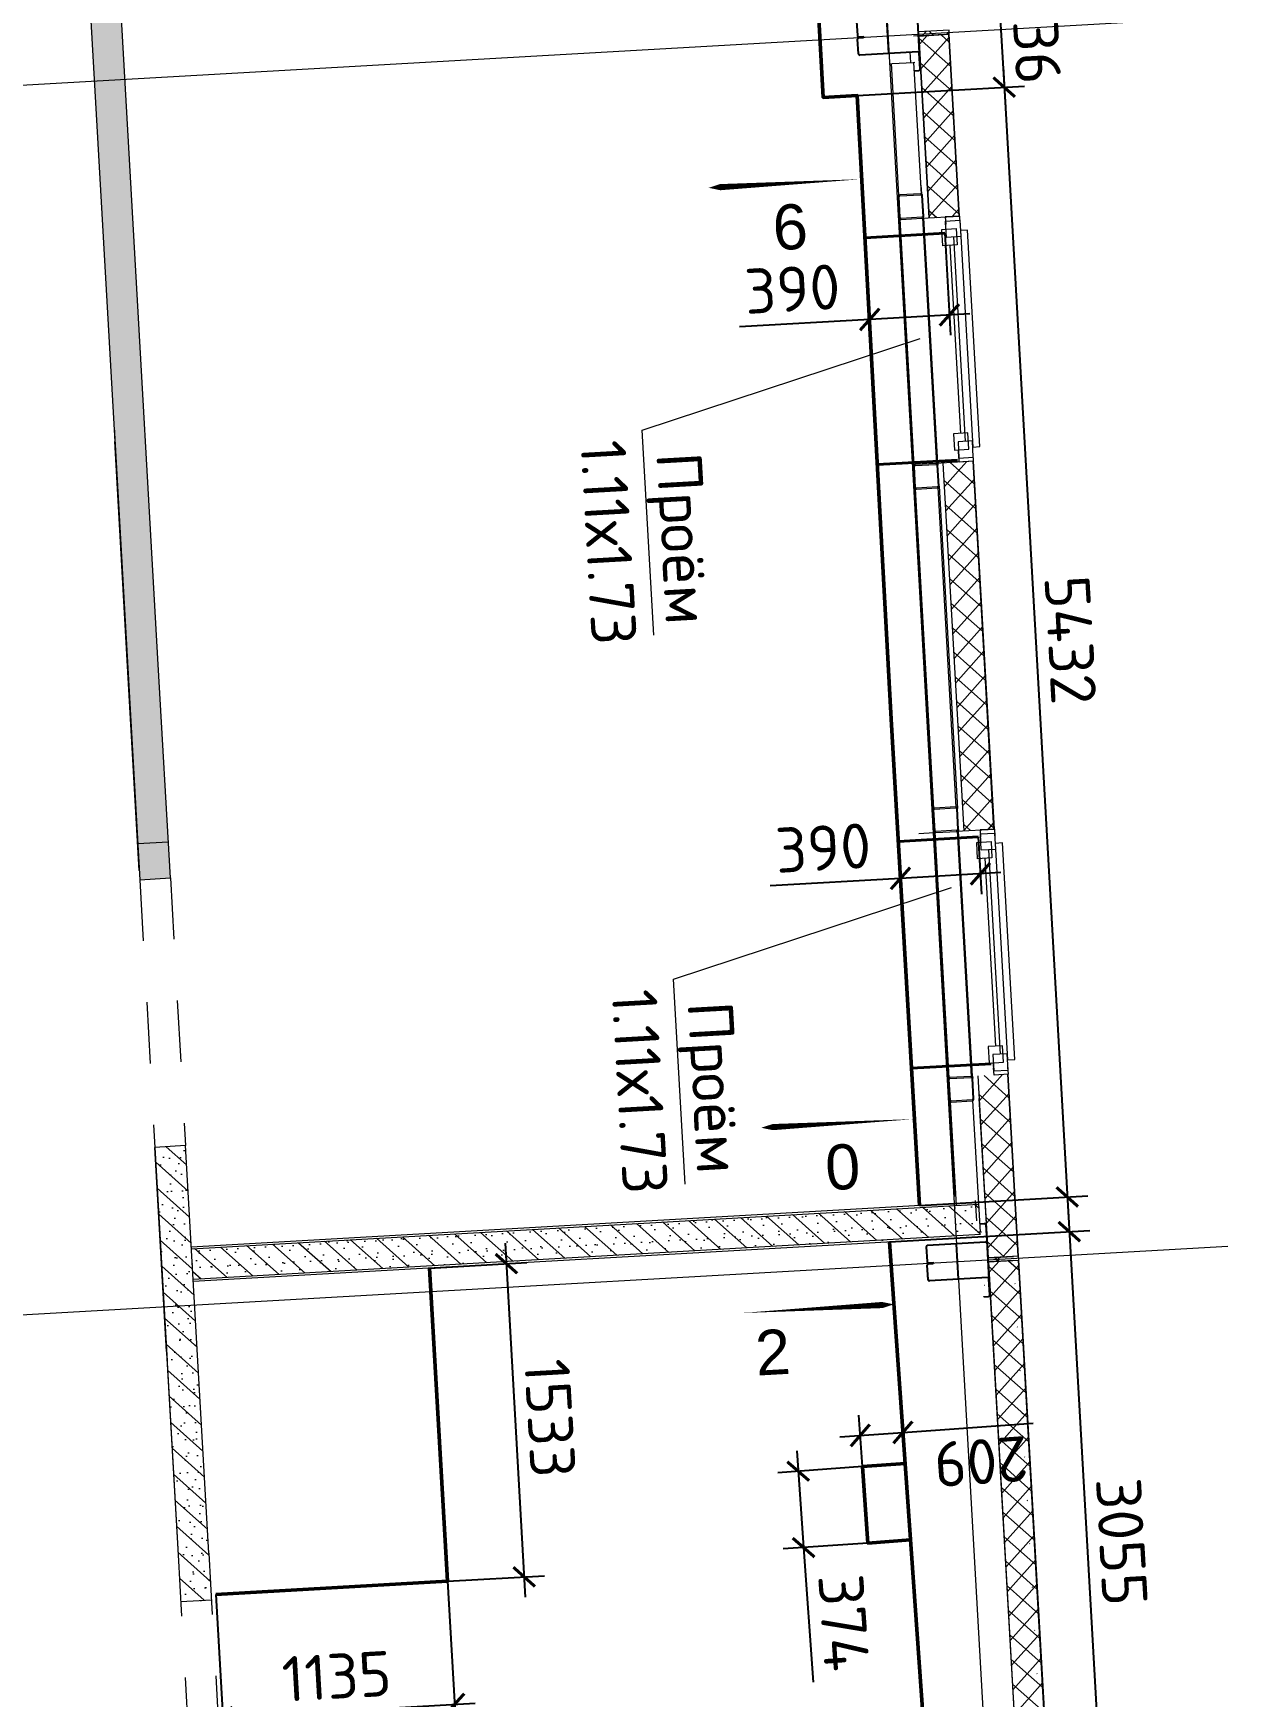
# Model space of a CAD drawing. Header units: metres. Extents: x 107714.6 to 107732.7, y 110796.8 to 110831.
# Drawn here: x 107725.81 to 107731.65, y 110815.1 to 110823.22 of the extents above; entities that cross this region are included whole.
import ezdxf

# ---------------------------------------------------------------- set-up
doc = ezdxf.new("R2010")
doc.units = ezdxf.units.M
doc.header["$PDMODE"] = 35
doc.header["$PDSIZE"] = 0.01
doc.linetypes.add('_ШТР__3__3__Скрыто', pattern=[6, 3, -3])
doc.linetypes.add('GOST2.303 5', pattern=[24, 20, -1.5, 1, -1.5])
doc.layers.add('2023.11.08_В_ОТКЛОНЕНИЯ', color=7, linetype='Continuous')
doc.layers.add('_1-1_ Внутренние стены', color=7, linetype='Continuous')
doc.layers.add('Вспомогательные', color=6, linetype='Continuous', plot=False)
for name, color, linetype, lineweight in [('ГКЛ', 250, 'Continuous', 50), ('ГКЛ_Проект', 250, 'Continuous', 40), ('Оси', 7, 'Continuous', 9), ('Откосы', 250, 'Continuous', 40), ('Перекрытия', 7, 'Continuous', 18), ('Размерные', 45, 'Continuous', 15), ('Стены', 7, 'Continuous', 18), ('Стены разрез', 7, 'Continuous', 5), ('Стены штриховка', 7, 'Continuous', 5)]:
    doc.layers.add(name, color=color, linetype=linetype, lineweight=lineweight)
for name, color, linetype, lineweight, true_color in [('Импосты витража', 7, 'Continuous', 9, 0x004080), ('Каркас несущий', 7, 'Continuous', 18, 0x800040), ('Каркас_Импост', 7, 'Continuous', 9, 0x804000), ('Несущие колонны', 7, 'Continuous', 18, 0x800040), ('Окна', 7, 'Continuous', 9, 0x0080c0), ('Отлив', 7, 'Continuous', 9, 0x008080), ('Скрытые грани', 7, 'Continuous', 18, 0x800040)]:
    doc.layers.add(name, color=color, linetype=linetype, lineweight=lineweight, true_color=true_color)
doc.styles.add('AxeAndPointZ', font='arial.ttf')
doc.styles.add('GOST 2.304 type A', font='isocpeur.ttf')
doc.dimstyles.new('ISO-25', dxfattribs={"dimtxt": 0.22, "dimasz": 0.1, "dimexe": 0.1, "dimexo": 0, "dimgap": 0.06, "dimtad": 1, "dimdec": 0, "dimlfac": 1000, "dimtxsty": 'GOST 2.304 type A', "dimblk": 'ARCHTICK', "dimcen": 2.5, "dimdle": 0.1, "dimadec": 0, "dimazin": 0, "dimtfac": 1, "dimtdec": 0, "dimtmove": 0, "dimatfit": 3, "dimfxl": 1, "dimarcsym": 0})
pattern_1 = [(318.25305, (107716.84471, 110843.499515), (0.05659657, 0.06341789), []), (48.25305, (107716.84471, 110843.499515), (-0.06341789, 0.05659657), [])]

# ---------------------------------------------------------------- blocks, each defined once
blk = doc.blocks.new('102_Окно_1Створка_Ф_ГОСТ23166-99 - 1160х1750_1170_h-1445331-_О__L2_3_900_')
at = {"layer": 'Каркас_Импост', "color": 7, "lineweight": 18}
for p, q in [((-638.1, 475), (-638.1, 405)), ((-638.1, 475), (-603.1, 475)), ((-618.1, 475), (-538.1, 475)), ((-618.1, 405), (-618.1, 475)), ((-618.1, 475), (-538.1, 475)), ((-618.1, 405), (-618.1, 475)), ((-578.1, 385), (-578.1, 455)), ((-578.1, 455), (-498.1, 455)), ((-538.1, 475), (-538.1, 405)), ((-538.1, 475), (-538.1, 455)), ((-538.1, 440), (461.9, 440)), ((-498.1, 455), (-498.1, 385)), ((-498.1, 420), (421.9, 420)), ((421.9, 455), (421.9, 385)), ((501.9, 455), (421.9, 455)), ((541.9, 475), (461.9, 475)), ((461.9, 475), (461.9, 405)), ((461.9, 475), (461.9, 455)), ((541.9, 475), (461.9, 475)), ((501.9, 385), (501.9, 455)), ((561.9, 475), (526.9, 475)), ((541.9, 405), (541.9, 475)), ((541.9, 405), (541.9, 475)), ((561.9, 475), (561.9, 405)), ((-638.1, 405), (-603.1, 405)), ((-538.1, 405), (-618.1, 405)), ((-578.1, 405), (-618.1, 405)), ((-498.1, 385), (-578.1, 385)), ((421.9, 385), (501.9, 385)), ((461.9, 405), (541.9, 405)), ((541.9, 405), (501.9, 405)), ((561.9, 405), (526.9, 405))]:
    blk.add_line(p, q, dxfattribs=at)
at = {"layer": 'Отлив', "color": 7}
for p, q in [((491.9, 510), (-568.1, 510)), ((-568.1, 510), (-568.1, 475)), ((491.9, 475), (491.9, 510)), ((-568.1, 475), (491.9, 475))]:
    blk.add_line(p, q, dxfattribs=at)
blk = doc.blocks.new('243_КолоннаНесущая_Труба_ГОСТ 30245-2003 - 120x120x5-1251907-_О__L2_3_900_')
at = {"layer": 'Несущие колонны', "color": 7, "lineweight": 5}
for p, q in [((-60, 51), (-60, -51)), ((-55, -51), (-55, 51)), ((51, 60), (-51, 60)), ((-51, 55), (51, 55)), ((55, 51), (55, -51)), ((60, -51), (60, 51)), ((51, -55), (-51, -55)), ((-51, -60), (51, -60))]:
    blk.add_line(p, q, dxfattribs=at)
for centre, radius, start, end in [((-51, 51), 9, 90, 180), ((-51, 51), 4, 90, 180), ((51, 51), 9, 0, 90), ((51, 51), 4, 0, 90), ((-51, -51), 9, 180, 270), ((-51, -51), 4, 180, 270), ((51, -51), 4, 270, 0), ((51, -51), 9, 270, 360)]:
    blk.add_arc(centre, radius, start, end, dxfattribs=at)
blk = doc.blocks.new('253_Балка_Труба_ГОСТ 30245-2003 - 120x120x5-1258378-_О__L2_3_900_')
at = {"layer": 'Каркас несущий', "color": 7}
for p, q in [((-811.8, 60), (-2011.8, 60)), ((2188.2, 60), (988.2, 60)), ((2951, 60), (2951, 51)), ((2951, 51), (2951, -51)), ((-2774.6, -51), (-2774.6, -40)), ((-2774.6, -60), (-2774.6, -51)), ((-2011.8, -60), (-811.8, -60)), ((988.2, -60), (2188.2, -60)), ((2951, -51), (2951, -60))]:
    blk.add_line(p, q, dxfattribs=at)
at = {"layer": 'Скрытые грани', "color": 7}
for p, q in [((-2636.8, 55), (-2130.1, 55)), ((-2013.5, 55), (-810.9, 55)), ((-694.2, 55), (869.9, 55)), ((986.5, 55), (2189.9, 55)), ((2306.5, 55), (2951, 55)), ((-2774.6, -55), (-2130.1, -55)), ((-2013.5, -55), (-810.9, -55)), ((-694.2, -55), (869.9, -55)), ((986.5, -55), (2189.9, -55)), ((2306.5, -55), (2951, -55))]:
    blk.add_line(p, q, dxfattribs=at)
blk = doc.blocks.new('Прямоугольный импост - 20х150 мм_Утеплитель_Наружный-1318435-_О__L2_3_900_')
at = {"layer": 'Импосты витража'}
h = blk.add_hatch(dxfattribs=at)
h.set_pattern_fill('FP_17', style=0, pattern_type=2)
h.set_pattern_definition([(315, (-21000, 12200), (60.10408, 60.10408), []), (225, (-21000, 12200), (60.10408, -60.10408), [])])
h.paths.add_polyline_path([(-10, 75), (10, 75), (10, -75), (-10, -75), (-10, 11.3)], flags=0)
at = {"layer": 'Импосты витража', "color": 7, "lineweight": 18}
for p, q in [((-10, 75), (10, 75)), ((-10, -75), (-10, 75)), ((10, 75), (10, -75)), ((10, -75), (-10, -75))]:
    blk.add_line(p, q, dxfattribs=at)
blk = doc.blocks.new('Прямоугольный импост - 20х150 мм_Утеплитель_Наружный-V15-_О__L2_3_900_')
at = {"layer": 'Импосты витража'}
h = blk.add_hatch(dxfattribs=at)
h.set_pattern_fill('FP_18', style=0, pattern_type=2)
h.set_pattern_definition([(315, (-27000, 12200), (60.10408, 60.10408), []), (225, (-27000, 12200), (60.10408, -60.10408), [])])
h.paths.add_polyline_path([(-10, 75), (10, 75), (10, -75), (-10, -75), (-10, 11.3)], flags=0)
at = {"layer": 'Импосты витража', "color": 7, "lineweight": 18}
for p, q in [((-10, 75), (10, 75)), ((-10, -75), (-10, 75)), ((10, 75), (10, -75)), ((10, -75), (-10, -75))]:
    blk.add_line(p, q, dxfattribs=at)
blk = doc.blocks.new('к3')
at = {"color": 0, "linetype": 'ByBlock', "lineweight": -2, "ltscale": 200}
for p, q in [((4147417.8, 542805.7), (4147417.8, 542828.2)), ((4147417.8, 542805.7), (4147420.8, 542805.7)), ((4147420.8, 542805.7), (4147420.8, 542828.2)), ((4147425.8, 542836.2), (4147504.8, 542836.2)), ((4147425.8, 542833.2), (4147504.8, 542833.2)), ((4147509.8, 542828.2), (4147509.8, 542544.2)), ((4147512.8, 542828.2), (4147512.8, 542544.2)), ((4147682.8, 542828.2), (4147682.8, 542544.2)), ((4147685.8, 542828.2), (4147685.8, 542544.2)), ((4147769.8, 542836.2), (4147690.8, 542836.2)), ((4147769.8, 542833.2), (4147690.8, 542833.2)), ((4147774.8, 542805.7), (4147774.8, 542828.2)), ((4147777.8, 542805.7), (4147774.8, 542805.7)), ((4147777.8, 542805.7), (4147777.8, 542828.2)), ((4147517.8, 542539.2), (4147588.8, 542539.2)), ((4147517.8, 542536.2), (4147588.8, 542536.2)), ((4147593.8, 542544.2), (4147593.8, 542566.7)), ((4147593.8, 542566.7), (4147596.8, 542566.7)), ((4147596.8, 542544.2), (4147596.8, 542566.7)), ((4147598.8, 542544.2), (4147598.8, 542566.7)), ((4147601.8, 542566.7), (4147598.8, 542566.7)), ((4147601.8, 542544.2), (4147601.8, 542566.7)), ((4147677.8, 542539.2), (4147606.8, 542539.2)), ((4147677.8, 542536.2), (4147606.8, 542536.2))]:
    blk.add_line(p, q, dxfattribs=at)
for centre, radius, start, end in [((4147425.8, 542828.2), 8, 90, 180), ((4147425.8, 542828.2), 5, 90, 180), ((4147504.8, 542828.2), 8, 0, 90), ((4147504.8, 542828.2), 5, 0, 90), ((4147690.8, 542828.2), 8, 90, 180), ((4147690.8, 542828.2), 5, 90, 180), ((4147769.8, 542828.2), 8, 0, 90), ((4147769.8, 542828.2), 5, 0, 90), ((4147517.8, 542544.2), 8, 180, 270), ((4147517.8, 542544.2), 5, 180, 270), ((4147588.8, 542544.2), 8, 270, 0), ((4147588.8, 542544.2), 5, 270, 0), ((4147606.8, 542544.2), 8, 180, 270), ((4147606.8, 542544.2), 5, 180, 270), ((4147677.8, 542544.2), 5, 270, 0), ((4147677.8, 542544.2), 8, 270, 0)]:
    blk.add_arc(centre, radius, start, end, dxfattribs=at)
at = {"layer": 'Вспомогательные', "color": 0, "ltscale": 10}
for p, q in [((4147690.3, 542836.2), (4147505.3, 542836.2)), ((4147682.8, 542686.2), (4147512.8, 542686.2))]:
    blk.add_line(p, q, dxfattribs=at)
blk = doc.blocks.new('_ArchTick')
at = {"color": 0, "linetype": 'ByBlock', "lineweight": 9, "const_width": 0.15}
blk.add_lwpolyline([(-0.5, -0.5), (0.5, 0.5)], dxfattribs=at)
blk = doc.blocks.new('*D43')
at = {"layer": 'Defpoints', "color": 0, "lineweight": 9, "transparency": 16777216}
for p in [(107729.816, 110823.4563), (107729.8428, 110822.9205), (107730.5607, 110822.9613)]:
    blk.add_point(p, dxfattribs=at)
at = {"layer": 'ГКЛ', "color": 0, "lineweight": -2, "transparency": 16777216}
for p, q in [((107730.5246, 110823.5967), (107730.5664, 110822.8615)), ((107729.816, 110823.4563), (107730.6301, 110823.5026)), ((107729.8428, 110822.9205), (107730.6606, 110822.967))]:
    blk.add_line(p, q, dxfattribs=at)
at = {"layer": 'ГКЛ', "color": 0, "lineweight": -2, "transparency": 16777216, "xscale": 0.1, "yscale": 0.1, "zscale": 0.1}
for p, rotation in [((107730.5303, 110823.4969), 93.25304974487426), ((107730.5607, 110822.9613), 273.2530497448743)]:
    blk.add_blockref('_ArchTick', p, dxfattribs=dict(at, rotation=rotation))
at = {"layer": 'ГКЛ', "color": 0, "lineweight": 9, "transparency": 16777216, "insert": (107730.7167, 110823.2128), "char_height": 0.22, "attachment_point": 5, "rotation": 273.25305, "style": 'GOST 2.304 type A'}
blk.add_mtext('536', dxfattribs=at)
blk = doc.blocks.new('*D44')
at = {"layer": 'Defpoints', "color": 0, "lineweight": 9, "transparency": 16777216}
for p in [(107729.8428, 110822.9205), (107730.1465, 110817.4974), (107730.869, 110817.5385)]:
    blk.add_point(p, dxfattribs=at)
at = {"layer": 'ГКЛ', "color": 0, "lineweight": -2, "transparency": 16777216}
for p, q in [((107730.5551, 110823.0612), (107730.8746, 110817.4387)), ((107729.8428, 110822.9205), (107730.6606, 110822.967)), ((107730.1465, 110817.4974), (107730.9688, 110817.5442))]:
    blk.add_line(p, q, dxfattribs=at)
at = {"layer": 'ГКЛ', "color": 0, "lineweight": -2, "transparency": 16777216, "xscale": 0.1, "yscale": 0.1, "zscale": 0.1}
for p, rotation in [((107730.5607, 110822.9613), 93.25304974487426), ((107730.869, 110817.5385), 273.2530497448743)]:
    blk.add_blockref('_ArchTick', p, dxfattribs=dict(at, rotation=rotation))
at = {"layer": 'ГКЛ', "color": 0, "lineweight": 9, "transparency": 16777216, "insert": (107730.8846, 110820.2596), "char_height": 0.22, "attachment_point": 5, "rotation": 273.25305, "style": 'GOST 2.304 type A'}
blk.add_mtext('5432', dxfattribs=at)
blk = doc.blocks.new('*D49')
at = {"layer": 'Defpoints', "color": 0, "lineweight": 9, "transparency": 16777216}
for p in [(107729.9996, 110817.3188, 3.997), (107731.0525, 110814.3187), (107730.2156, 110814.2712, 3.997)]:
    blk.add_point(p, dxfattribs=at)
at = {"layer": 'ГКЛ', "color": 0, "lineweight": -2, "transparency": 16777216}
for p, q in [((107730.8734, 110817.4686), (107731.0581, 110814.2189)), ((107729.9996, 110817.3188), (107730.9789, 110817.3745)), ((107730.2156, 110814.2712), (107731.1523, 110814.3244))]:
    blk.add_line(p, q, dxfattribs=at)
at = {"layer": 'ГКЛ', "color": 0, "lineweight": -2, "transparency": 16777216, "xscale": 0.1, "yscale": 0.1, "zscale": 0.1}
for p, rotation in [((107730.8791, 110817.3688), 93.25304974487426), ((107731.0525, 110814.3187), 273.2530497448743)]:
    blk.add_blockref('_ArchTick', p, dxfattribs=dict(at, rotation=rotation))
at = {"layer": 'ГКЛ', "color": 0, "lineweight": 9, "transparency": 16777216, "insert": (107731.1355, 110815.8534), "char_height": 0.22, "attachment_point": 5, "rotation": 273.25305, "style": 'GOST 2.304 type A'}
blk.add_mtext('3055', dxfattribs=at)
blk = doc.blocks.new('*D94')
at = {"layer": 'Defpoints', "color": 0, "lineweight": 9, "transparency": 16777216}
for p in [(107729.8679, 110816.2205), (107729.8944, 110815.8474), (107729.5803, 110815.8251)]:
    blk.add_point(p, dxfattribs=at)
at = {"layer": 'ГКЛ', "color": 0, "lineweight": -2, "transparency": 16777216}
for p, q in [((107729.5467, 110816.2979), (107729.5803, 110815.8251)), ((107729.8679, 110816.2205), (107729.4541, 110816.1911)), ((107729.8944, 110815.8474), (107729.4805, 110815.8181)), ((107729.5803, 110815.8251), (107729.6269, 110815.1668))]:
    blk.add_line(p, q, dxfattribs=at)
at = {"layer": 'ГКЛ', "color": 0, "lineweight": -2, "transparency": 16777216, "xscale": 0.1, "yscale": 0.1, "zscale": 0.1}
for p, rotation in [((107729.5538, 110816.1982), 94.05506962042615), ((107729.5803, 110815.8251), 274.0550696204261)]:
    blk.add_blockref('_ArchTick', p, dxfattribs=dict(at, rotation=rotation))
at = {"layer": 'ГКЛ', "color": 0, "lineweight": 9, "transparency": 16777216, "insert": (107729.7767, 110815.4581), "char_height": 0.22, "attachment_point": 5, "rotation": 274.05507, "style": 'GOST 2.304 type A'}
blk.add_mtext('374', dxfattribs=at)
blk = doc.blocks.new('*D95')
at = {"layer": 'Defpoints', "color": 0, "lineweight": 9, "transparency": 16777216}
for p in [(107730.0656, 110816.3879), (107729.8679, 110816.2205), (107730.0764, 110816.2352)]:
    blk.add_point(p, dxfattribs=at)
at = {"layer": 'ГКЛ', "color": 0, "lineweight": -2, "transparency": 16777216}
for p, q in [((107729.8679, 110816.2205), (107729.85, 110816.4729)), ((107730.0764, 110816.2352), (107730.0585, 110816.4877)), ((107730.0656, 110816.3879), (107730.702, 110816.433)), ((107729.7574, 110816.3661), (107730.0656, 110816.3879))]:
    blk.add_line(p, q, dxfattribs=at)
at = {"layer": 'ГКЛ', "color": 0, "lineweight": -2, "transparency": 16777216, "xscale": 0.1, "yscale": 0.1, "zscale": 0.1}
for p, rotation in [((107729.8571, 110816.3732), 184.0550696126537), ((107730.0656, 110816.3879), 4.055069612653628)]:
    blk.add_blockref('_ArchTick', p, dxfattribs=dict(at, rotation=rotation))
at = {"layer": 'ГКЛ', "color": 0, "lineweight": 9, "transparency": 16777216, "insert": (107730.4457, 110816.2445), "char_height": 0.22, "attachment_point": 5, "rotation": 184.05507, "style": 'GOST 2.304 type A'}
blk.add_mtext('209', dxfattribs=at)
blk = doc.blocks.new('*D113')
at = {"color": 0, "lineweight": -2, "transparency": 16777216}
for p, q in [((107728.1218, 110817.3122), (107728.2201, 110815.582)), ((107727.752, 110817.1911), (107728.2273, 110817.2181)), ((107727.84, 110815.6606), (107728.3143, 110815.6876))]:
    blk.add_line(p, q, dxfattribs=at)
at = {"layer": 'Defpoints', "color": 0, "lineweight": 9, "transparency": 16777216}
for p in [(107727.752, 110817.1911, 3.873), (107728.2144, 110815.6819), (107727.84, 110815.6606, 3.873)]:
    blk.add_point(p, dxfattribs=at)
at = {"color": 0, "lineweight": -2, "transparency": 16777216, "xscale": 0.1, "yscale": 0.1, "zscale": 0.1}
for p, rotation in [((107728.1275, 110817.2124), 93.25304974487426), ((107728.2144, 110815.6819), 273.2530497448743)]:
    blk.add_blockref('_ArchTick', p, dxfattribs=dict(at, rotation=rotation))
at = {"color": 0, "lineweight": 9, "transparency": 16777216, "insert": (107728.3407, 110816.4568), "char_height": 0.22, "attachment_point": 5, "rotation": 273.25305, "style": 'GOST 2.304 type A'}
blk.add_mtext('1533', dxfattribs=at)
blk = doc.blocks.new('*D114')
at = {"color": 0, "lineweight": -2, "transparency": 16777216}
for p, q in [((107727.84, 110815.6606), (107727.8799, 110814.9589)), ((107726.7069, 110815.5962), (107726.7468, 110814.8945)), ((107726.6412, 110814.9886), (107727.9741, 110815.0644))]:
    blk.add_line(p, q, dxfattribs=at)
at = {"layer": 'Defpoints', "color": 0, "lineweight": 9, "transparency": 16777216}
for p in [(107727.84, 110815.6606, 3.873), (107726.7069, 110815.5962, 3.873), (107727.8743, 110815.0587)]:
    blk.add_point(p, dxfattribs=at)
at = {"color": 0, "lineweight": -2, "transparency": 16777216, "xscale": 0.1, "yscale": 0.1, "zscale": 0.1}
for p, rotation in [((107727.8743, 110815.0587), 3.253049744874275), ((107726.7411, 110814.9943), 183.2530497448743)]:
    blk.add_blockref('_ArchTick', p, dxfattribs=dict(at, rotation=rotation))
at = {"color": 0, "lineweight": 9, "transparency": 16777216, "insert": (107727.298, 110815.1963), "char_height": 0.22, "attachment_point": 5, "rotation": 3.25305, "style": 'GOST 2.304 type A'}
blk.add_mtext('1135', dxfattribs=at)
blk = doc.blocks.new('*D130')
at = {"layer": 'Defpoints', "color": 0, "lineweight": 9, "transparency": 16777216}
for p in [(107729.8807, 110822.2255, 3.926), (107730.2703, 110822.2477, 3.926), (107729.9034, 110821.8266)]:
    blk.add_point(p, dxfattribs=at)
at = {"layer": 'Откосы', "color": 0, "lineweight": -2, "transparency": 16777216}
for p, q in [((107729.8807, 110822.2255), (107729.9091, 110821.7268)), ((107730.2703, 110822.2477), (107730.2986, 110821.749)), ((107729.9034, 110821.8266), (107729.2664, 110821.7904)), ((107730.3928, 110821.8545), (107729.9034, 110821.8266))]:
    blk.add_line(p, q, dxfattribs=at)
at = {"layer": 'Откосы', "color": 0, "lineweight": -2, "transparency": 16777216, "xscale": 0.1, "yscale": 0.1, "zscale": 0.1}
for p, rotation in [((107729.9034, 110821.8266), 183.2530497448743), ((107730.2929, 110821.8488), 3.253049744874268)]:
    blk.add_blockref('_ArchTick', p, dxfattribs=dict(at, rotation=rotation))
at = {"layer": 'Откосы', "color": 0, "lineweight": 9, "transparency": 16777216, "insert": (107729.5253, 110821.9754), "char_height": 0.22, "attachment_point": 5, "rotation": 3.25305, "style": 'GOST 2.304 type A'}
blk.add_mtext('390', dxfattribs=at)
blk = doc.blocks.new('*D131')
at = {"layer": 'Defpoints', "color": 0, "lineweight": 9, "transparency": 16777216}
for p in [(107730.0436, 110819.2755, 4.014), (107730.4343, 110819.2981, 3.965), (107730.0538, 110819.0952)]:
    blk.add_point(p, dxfattribs=at)
at = {"layer": 'Откосы', "color": 0, "lineweight": -2, "transparency": 16777216}
for p, q in [((107730.0436, 110819.2755), (107730.0595, 110818.9954)), ((107730.4343, 110819.2981), (107730.4502, 110819.0176)), ((107730.0538, 110819.0952), (107729.4169, 110819.059)), ((107730.5444, 110819.1231), (107730.0538, 110819.0952))]:
    blk.add_line(p, q, dxfattribs=at)
at = {"layer": 'Откосы', "color": 0, "lineweight": -2, "transparency": 16777216, "xscale": 0.1, "yscale": 0.1, "zscale": 0.1}
for p, rotation in [((107730.4445, 110819.1174), 3.253049744874268), ((107730.0538, 110819.0952), 183.2530497448743)]:
    blk.add_blockref('_ArchTick', p, dxfattribs=dict(at, rotation=rotation))
at = {"layer": 'Откосы', "color": 0, "lineweight": 9, "transparency": 16777216, "insert": (107729.6758, 110819.244), "char_height": 0.22, "attachment_point": 5, "rotation": 3.25305, "style": 'GOST 2.304 type A'}
blk.add_mtext('390', dxfattribs=at)

msp = doc.modelspace()

# ---------------------------------------------------------------- hatches: boundary and pattern name
at = {"layer": '_1-1_ Внутренние стены', "linetype": 'Continuous', "lineweight": 5}
h = msp.add_hatch(dxfattribs=at)
h.set_pattern_fill('ГАЗОБЕТОН_0004', color=253, scale=0.001, angle=-86.74695, style=0, pattern_type=2)
h.set_pattern_definition([(318.25305, (107717.82853, 110783.27659), (0.05992578, 0.06714835), []), (3.25305, (107717.88846, 110783.34374), (-0.00459642, 0.08086948), [0, -0.054, 0, -0.081]), (68.25305, (107717.95561, 110783.28381), (0.07523517, -0.03001115), [0, -0.0396, 0, -0.0684])])
h.paths.add_polyline_path([(107726.039, 110826.9446), (107725.8892, 110826.9361), (107726.3352, 110819.0887), (107726.485, 110819.0972)])
h = msp.add_hatch(dxfattribs=at)
h.set_pattern_fill('ГАЗОБЕТОН_0004', color=253, scale=0.001, angle=-86.74695, style=0, pattern_type=2)
h.set_pattern_definition([(318.25305, (107718.34889, 110774.12137), (0.05992578, 0.06714835), []), (3.25305, (107718.40882, 110774.188515), (-0.00459642, 0.08086948), [0, -0.054, 0, -0.081]), (68.25305, (107718.47597, 110774.12859), (0.07523517, -0.03001115), [0, -0.0396, 0, -0.0684])])
h.paths.add_polyline_path([(107726.5593, 110817.7894), (107726.4096, 110817.7808), (107726.5357, 110815.5613), (107726.6855, 110815.5698)])
h = msp.add_hatch(dxfattribs=at)
h.set_pattern_fill('ГАЗОБЕТОН_0004', color=253, scale=0.001, angle=-86.74695, style=0, pattern_type=2)
h.set_pattern_definition([(318.25305, (107717.927405, 110774.12379), (0.05992578, 0.06714835), []), (3.25305, (107717.98733, 110774.19094), (-0.00459642, 0.08086948), [0, -0.054, 0, -0.081]), (68.25305, (107718.05448, 110774.13101), (0.07523517, -0.03001115), [0, -0.0396, 0, -0.0684])])
h.paths.add_polyline_path([(107730.4368, 110817.5039), (107726.588, 110817.2852), (107726.5965, 110817.1354), (107730.4453, 110817.3542)])
at = {"layer": 'Стены штриховка', "lineweight": 5}
h = msp.add_hatch(dxfattribs=at)
h.set_pattern_fill('FP_6', color=253, scale=0.001, angle=-86.74695, style=0, pattern_type=2)
h.set_pattern_definition(pattern_1)
h.paths.add_polyline_path([(107730.1444, 110823.2115), (107730.1949, 110822.323), (107730.3407, 110822.3312), (107730.2902, 110823.2198), (107730.206, 110823.215)], flags=0)
h.paths.add_polyline_path([(107730.263, 110821.1249), (107730.3651, 110819.3278), (107730.5109, 110819.3361), (107730.4088, 110821.1332), (107730.3246, 110821.1284)], flags=0)
h.paths.add_polyline_path([(107730.4484, 110817.8626), (107730.4837, 110817.2412), (107730.6295, 110817.2494), (107730.579, 110818.138), (107730.4332, 110818.1297), (107730.4367, 110818.0697)], flags=0)
h = msp.add_hatch(dxfattribs=at)
h.set_pattern_fill('FP_5', color=253, scale=0.001, angle=-86.74695, style=0, pattern_type=2)
h.set_pattern_definition([(318.25305, (107716.84471, 110843.49951), (0.0998763, 0.1119139), [])])
h.paths.add_polyline_path([(107730.2902, 110823.2198), (107730.3407, 110822.3312), (107730.3427, 110822.3314), (107730.2922, 110823.2199)], flags=0)
h.paths.add_polyline_path([(107730.4088, 110821.1332), (107730.5109, 110819.3361), (107730.5129, 110819.3362), (107730.4108, 110821.1333)], flags=0)
h.paths.add_polyline_path([(107730.606, 110817.6637), (107730.6295, 110817.2494), (107730.6315, 110817.2496), (107730.581, 110818.1381), (107730.579, 110818.138)], flags=0)
h = msp.add_hatch(dxfattribs=at)
h.set_pattern_fill('FP_6', color=253, scale=0.001, angle=-86.74695, style=0, pattern_type=2)
h.set_pattern_definition(pattern_1)
h.paths.add_polyline_path([(107730.6839, 110813.7201), (107730.8242, 110811.2508), (107730.97, 110811.2591), (107730.6306, 110817.2295), (107730.4849, 110817.2212), (107730.6721, 110813.9272)], flags=0)
h = msp.add_hatch(dxfattribs=at)
h.set_pattern_fill('FP_5', color=253, scale=0.001, angle=-86.74695, style=0, pattern_type=2)
h.set_pattern_definition([(318.25305, (107716.81975, 110843.4981), (0.0998763, 0.1119139), [])])
h.paths.add_polyline_path([(107730.945, 110811.2577), (107730.947, 110811.2578), (107730.6077, 110817.2282), (107730.6057, 110817.2281), (107730.9106, 110811.8628)], flags=0)

# ---------------------------------------------------------------- linework, layer by layer
at = {"lineweight": 5, "ltscale": 0.1}
for p, q in [((107730.1538, 110822.482), (107730.1561, 110822.441)), ((107726.3252, 110819.2652), (107726.4749, 110819.2737))]:
    msp.add_line(p, q, dxfattribs=at)
at = {"linetype": '_ШТР__3__3__Скрыто', "lineweight": 5, "ltscale": 0.1}
for p, q in [((107726.485, 110819.0972), (107726.5593, 110817.7894)), ((107726.3352, 110819.0887), (107726.4096, 110817.7808)), ((107726.5227, 110815.7896), (107726.5971, 110814.4817)), ((107726.6725, 110815.7981), (107726.7241, 110814.8895))]:
    msp.add_line(p, q, dxfattribs=at)
at = {"lineweight": 9}
for points in [[(107728.8486, 110820.2837), (107728.7917, 110821.286), (107730.1508, 110821.7341)], [(107729.0011, 110817.6002), (107728.9442, 110818.6025), (107730.3033, 110819.0506)]]:
    msp.add_lwpolyline(points, dxfattribs=at)
at = {"layer": '2023.11.08_В_ОТКЛОНЕНИЯ'}
for points, elevation in [([(107729.8651, 110822.5122, 0, 0, 0), (107729.1163, 110822.4697, 0, 0.16, 0), (107729.4158, 110822.4867, 0.03, 0.03, 0), (107729.8651, 110822.5122, 0, 0, 0)], 4.014), ([(107730.1221, 110817.919, 0, 0, 0), (107729.3733, 110817.8765, 0, 0.16, 0), (107729.6728, 110817.8935, 0.03, 0.03, 0), (107730.1221, 110817.919, 0, 0, 0)], 4.014), ([(107729.2724, 110816.9709, 0, 0, 0), (107730.0212, 110817.0135, 0, 0.16, 0), (107729.7217, 110816.9965, 0.03, 0.03, 0), (107729.2724, 110816.9709, 0, 0, 0)], 3.997)]:
    msp.add_lwpolyline(points, format="xyseb", dxfattribs=dict(at, elevation=elevation))
at = {"layer": 'ГКЛ'}
for points, elevation in [([(107725.9336, 110828.8901), (107729.3072, 110829.0819), (107729.3159, 110828.9291), (107729.5061, 110828.9399), (107729.648, 110826.396), (107729.6516, 110826.3337), (107729.4862, 110826.3243), (107729.5145, 110825.8402), (107729.6793, 110825.8496), (107729.749, 110824.635), (107729.816, 110823.4563), (107729.6462, 110823.4466), (107729.6767, 110822.9111), (107729.8428, 110822.9205), (107730.009, 110819.873), (107730.1465, 110817.4974)], 4.014), ([(107729.9996, 110817.3188), (107730.2156, 110814.2712)], 3.997), ([(107727.752, 110817.1911), (107727.84, 110815.6606), (107726.7069, 110815.5962)], 3.873)]:
    msp.add_lwpolyline(points, dxfattribs=dict(at, elevation=elevation))
msp.add_lwpolyline([(107730.1029, 110815.8622), (107729.8944, 110815.8474), (107729.8679, 110816.2205), (107730.0764, 110816.2352)], dxfattribs=at)
at = {"layer": 'Оси', "linetype": 'GOST2.303 5'}
for p, q in [((107729.5917, 110830.2578), (107731.4531, 110797.5077)), ((107715.7664, 110822.4043), (107731.313, 110823.288)), ((107716.1068, 110816.414), (107731.6535, 110817.2976))]:
    msp.add_line(p, q, dxfattribs=at)
at = {"layer": 'Откосы'}
for points, elevation in [([(107729.8807, 110822.2255), (107730.2703, 110822.2477)], 3.926), ([(107729.9412, 110821.1172), (107730.3333, 110821.1395)], 3.926), ([(107730.0436, 110819.2759), (107730.4343, 110819.2981)], 3.965), ([(107730.1077, 110818.1673), (107730.4973, 110818.1895)], 3.965)]:
    msp.add_lwpolyline(points, dxfattribs=dict(at, elevation=elevation))
at = {"layer": 'Перекрытия'}
msp.add_line((107730.1047, 110823.0819), (107730.1017, 110823.134), dxfattribs=at)
at = {"layer": 'Стены', "lineweight": 5}
for points in [[(107726.4257, 110820.1406), (107726.039, 110826.9446)], [(107730.0481, 110822.3146), (107730.1162, 110821.1166)], [(107730.236, 110821.1234), (107730.1679, 110822.3214)], [(107726.2759, 110820.132), (107726.2135, 110821.2303)], [(107726.3327, 110819.1337), (107726.2759, 110820.132)], [(107726.485, 110819.0972), (107726.4257, 110820.1406)], [(107730.2184, 110819.3195), (107730.2865, 110818.1214)], [(107730.4063, 110818.1282), (107730.3382, 110819.3263)], [(107726.4663, 110816.7825), (107726.4096, 110817.7808)], [(107726.6725, 110815.7981), (107726.5593, 110817.7894)], [(107726.5874, 110817.2951), (107730.4362, 110817.5139)], [(107726.588, 110817.2852), (107730.4368, 110817.5039)], [(107730.4453, 110817.3542), (107726.5965, 110817.1354)], [(107730.4458, 110817.3442), (107726.597, 110817.1254)], [(107726.4634, 110816.8329), (107726.5227, 110815.7896)]]:
    msp.add_lwpolyline(points, dxfattribs=at)
at = {"layer": 'Стены разрез', "lineweight": 5}
for p, q in [((107725.8892, 110826.9361), (107726.3352, 110819.0887)), ((107726.0228, 110824.5849), (107726.3352, 110819.0887)), ((107730.2672, 110823.2185), (107730.1174, 110823.21)), ((107730.1424, 110823.2114), (107730.1929, 110822.3228)), ((107730.3427, 110822.3314), (107730.2922, 110823.2199)), ((107730.0481, 110822.3146), (107730.0476, 110822.3236)), ((107730.159, 110822.3209), (107730.3427, 110822.3314)), ((107730.1924, 110822.3318), (107730.1929, 110822.3228)), ((107726.2096, 110821.2997), (107726.3352, 110819.0887)), ((107730.4108, 110821.1333), (107730.2271, 110821.1229)), ((107730.5129, 110819.3362), (107730.4108, 110821.1333)), ((107730.1167, 110821.1076), (107730.1162, 110821.1166)), ((107730.236, 110821.1234), (107730.2366, 110821.1144)), ((107730.2121, 110819.4295), (107730.1225, 110821.0057)), ((107730.2423, 110821.0125), (107730.3319, 110819.4364)), ((107730.1435, 110819.3152), (107730.2184, 110819.3195)), ((107730.2184, 110819.3195), (107730.2179, 110819.3277)), ((107730.3257, 110819.3256), (107730.5129, 110819.3362)), ((107730.3377, 110819.3345), (107730.3382, 110819.3263)), ((107726.3352, 110819.0887), (107726.485, 110819.0972)), ((107730.287, 110818.1124), (107730.2865, 110818.1214)), ((107730.4063, 110818.1282), (107730.4068, 110818.1192)), ((107730.6315, 110817.2496), (107730.581, 110818.1381)), ((107730.3195, 110817.5401), (107730.2928, 110818.0106)), ((107730.4375, 110818.0188), (107730.4817, 110817.241)), ((107726.5593, 110817.7894), (107726.4096, 110817.7808)), ((107726.4096, 110817.7808), (107726.5227, 110815.7896)), ((107726.4096, 110817.7808), (107726.4689, 110816.7375)), ((107726.4096, 110817.7808), (107726.4689, 110816.7375)), ((107730.4264, 110817.421), (107730.4208, 110817.5208)), ((107730.4817, 110817.241), (107730.6065, 110817.2481)), ((107730.6077, 110817.2282), (107730.4829, 110817.2211)), ((107730.972, 110811.2592), (107730.6326, 110817.2296)), ((107730.4829, 110817.2211), (107730.8222, 110811.2507)), ((107730.4644, 110817.1053), (107730.4624, 110817.1052)), ((107726.5357, 110815.5613), (107726.6855, 110815.5698))]:
    msp.add_line(p, q, dxfattribs=at)
at = {"layer": 'Стены штриховка', "lineweight": 5}
for p, q in [((107730.1949, 110822.323), (107730.1444, 110823.2115)), ((107730.3407, 110822.3312), (107730.2902, 110823.2198)), ((107730.5109, 110819.3361), (107730.4088, 110821.1332)), ((107730.3651, 110819.3278), (107730.263, 110821.1249)), ((107730.4837, 110817.2412), (107730.4332, 110818.1297)), ((107730.6295, 110817.2494), (107730.579, 110818.138)), ((107730.97, 110811.2591), (107730.6306, 110817.2295)), ((107730.8242, 110811.2508), (107730.4849, 110817.2212))]:
    msp.add_line(p, q, dxfattribs=at)

# ---------------------------------------------------------------- block references
at = {"layer": 'ГКЛ_Проект', "color": 7, "xscale": 0.0009999999999999998, "yscale": 0.0009999999999999998, "zscale": 0.0009999999999999998, "rotation": 93.25304974106248}
msp.add_blockref('253_Балка_Труба_ГОСТ 30245-2003 - 120x120x5-1258378-_О__L2_3_900_', (107730.2322, 110820.1334), dxfattribs=at)
at = {"layer": 'Импосты витража', "color": 7, "extrusion": (0, 0, -1), "xscale": 0.001, "yscale": 0.001, "zscale": 0.001, "rotation": 266.7469502589375}
for name, p in [('Прямоугольный импост - 20х150 мм_Утеплитель_Наружный-1318435-_О__L2_3_900_', (-107730.2167, 110823.2257)), ('Прямоугольный импост - 20х150 мм_Утеплитель_Наружный-V15-_О__L2_3_900_', (-107730.5572, 110817.2353))]:
    msp.add_blockref(name, p, dxfattribs=at)
at = {"layer": 'Несущие колонны', "color": 7, "xscale": 0.0009999999999999998, "yscale": 0.0009999999999999998, "zscale": 0.0009999999999999998, "rotation": 273.2530497410625}
for p in [(107730.1046, 110822.3779), (107730.1795, 110821.0601), (107730.2749, 110819.382), (107730.3498, 110818.0649)]:
    msp.add_blockref('243_КолоннаНесущая_Труба_ГОСТ 30245-2003 - 120x120x5-1251907-_О__L2_3_900_', p, dxfattribs=at)
at = {"layer": 'Окна', "color": 7, "xscale": 0.0009999999999999998, "yscale": 0.0009999999999999998, "zscale": 0.0009999999999999998, "rotation": 273.2530497410625}
for p in [(107729.9046, 110821.6673), (107730.0749, 110818.6722)]:
    msp.add_blockref('102_Окно_1Створка_Ф_ГОСТ23166-99 - 1160х1750_1170_h-1445331-_О__L2_3_900_', p, dxfattribs=at)
at = {"layer": 'Размерные', "color": 0, "xscale": 0.0009999999999999998, "yscale": 0.0009999999999999998, "zscale": 0.0009999999999999998, "rotation": 273.2530497410625}
for p in [(106952.821, 114933.3322), (106953.1615, 114927.3419)]:
    msp.add_blockref('к3', p, dxfattribs=at)

# ---------------------------------------------------------------- texts
at = {"layer": '2023.11.08_В_ОТКЛОНЕНИЯ', "style": 'AxeAndPointZ'}
for s, p in [('6', (107729.4354, 110822.164, 4.014)), ('0', (107729.6924, 110817.5708, 4.014)), ('2', (107729.3506, 110816.6652, 3.997))]:
    msp.add_text(s, height=0.22, rotation=3.25305, dxfattribs=at).set_placement(p)
at = {"layer": 'ГКЛ', "lineweight": 9, "char_height": 0.22, "attachment_point": 5, "rotation": 273.25305, "style": 'GOST 2.304 type A'}
for insert in [(107728.8103, 110820.7464), (107728.9628, 110818.0629)]:
    msp.add_mtext('Проём \\P1.11х1.73', dxfattribs=dict(at, insert=insert))

# ---------------------------------------------------------------- dimensions: what is measured, and where the dimension line sits
at = {"lineweight": 9}
for base, p1, angle, picture, middle in [((107728.2144, 110815.6819), (107727.752, 110817.1911, 3.873), 273.25305, '*D113', (107728.3407, 110816.4568)), ((107727.8743, 110815.0587), (107726.7069, 110815.5962, 3.873), 3.25305, '*D114', (107727.298, 110815.1963))]:
    dim = msp.add_linear_dim(base=base, p1=p1, p2=(107727.84, 110815.6606, 3.873), angle=angle, dimstyle='ISO-25', dxfattribs=at)
    dim.commit()
    dim.dimension.update_dxf_attribs({"geometry": picture, "text_midpoint": middle})
at = {"layer": 'ГКЛ', "lineweight": 9}
dim = msp.add_linear_dim(base=(107730.5607, 110822.9613), p1=(107729.816, 110823.4563), p2=(107729.8428, 110822.9205), angle=273.25305, dimstyle='ISO-25', dxfattribs=at)
dim.commit()
dim.dimension.update_dxf_attribs({"geometry": '*D43', "text_midpoint": (107730.547, 110823.2032), "dimtype": 160})
for base, p1, p2, picture, middle in [((107730.869, 110817.5385), (107729.8428, 110822.9205), (107730.1465, 110817.4974), '*D44', (107730.8846, 110820.2596)), ((107731.0525, 110814.3187), (107729.9996, 110817.3188, 3.997), (107730.2156, 110814.2712, 3.997), '*D49', (107731.1355, 110815.8534))]:
    dim = msp.add_linear_dim(base=base, p1=p1, p2=p2, angle=273.25305, dimstyle='ISO-25', dxfattribs=at)
    dim.commit()
    dim.dimension.update_dxf_attribs({"geometry": picture, "text_midpoint": middle})
for p2, distance, picture, middle in [((107730.0764, 110816.2352), 0.1531, '*D95', (107730.4457, 110816.2445)), ((107729.8944, 110815.8474), -0.3149, '*D94', (107729.7767, 110815.4581))]:
    dim = msp.add_aligned_dim(p1=(107729.8679, 110816.2205), p2=p2, distance=distance, dimstyle='ISO-25', dxfattribs=at)
    dim.commit()
    dim.dimension.update_dxf_attribs({"geometry": picture, "text_midpoint": middle})
at = {"layer": 'Откосы', "lineweight": 9}
dim = msp.add_linear_dim(base=(107729.9034, 110821.8266), p1=(107730.2703, 110822.2477, 3.926), p2=(107729.8807, 110822.2255, 3.926), angle=3.25305, dimstyle='ISO-25', dxfattribs=at)
dim.commit()
dim.dimension.update_dxf_attribs({"geometry": '*D130', "text_midpoint": (107729.5253, 110821.9754)})
dim = msp.add_linear_dim(base=(107730.0538, 110819.0952), p1=(107730.4343, 110819.2981, 3.965), p2=(107730.0436, 110819.2755, 4.014), angle=3.25305, text='390', dimstyle='ISO-25', dxfattribs=at)
dim.commit()
dim.dimension.update_dxf_attribs({"geometry": '*D131', "text_midpoint": (107729.6758, 110819.244)})

doc.saveas('drawing.dxf')
